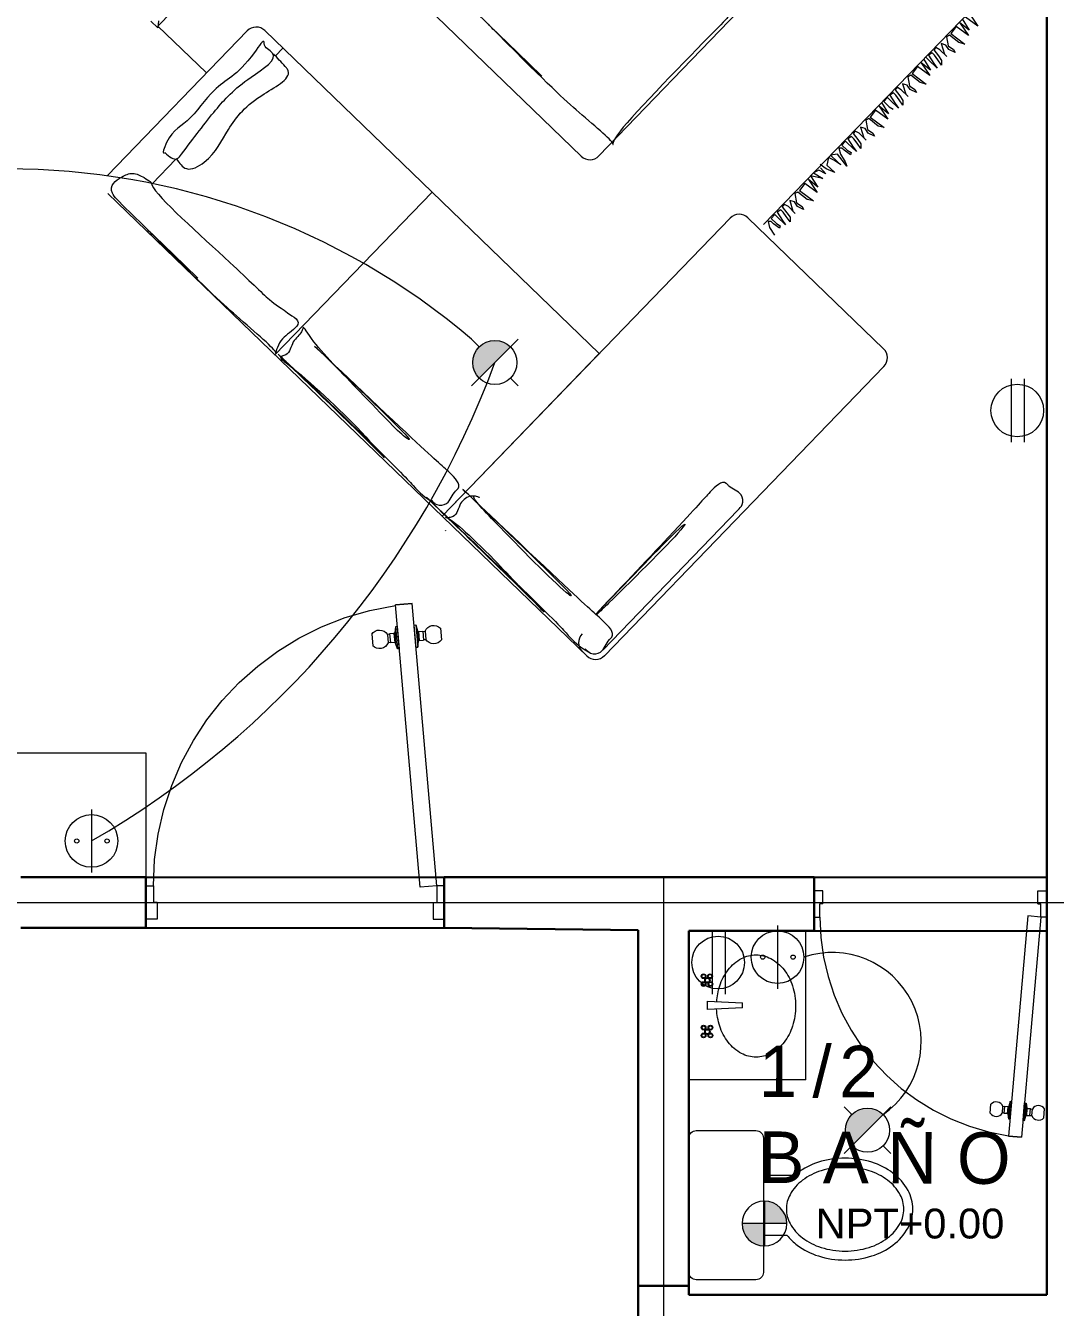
# Model space of a CAD drawing. Header units: millimetres. Extents: x 2787.4 to 2811.7, y 1328.5 to 1358.7.
# Drawn here: x 2796.727 to 2800.18, y 1337.041 to 1341.338 of the extents above; entities that cross this region are included whole.
import ezdxf
from ezdxf.enums import TextEntityAlignment as Align

# ---------------------------------------------------------------- set-up
doc = ezdxf.new("R2010")
doc.units = ezdxf.units.MM
for name, pattern in [('ACAD_ISO02W100', [15, 12, -3]), ('ACAD_ISO04W100', [30, 24, -3, 0, -3]), ('DASHED', [19.05, 12.7, -6.35]), ('DASHED2', [9.525, 6.35, -3.175])]:
    doc.linetypes.add(name, pattern=pattern)
doc.layers.get('0').update_dxf_attribs({"lineweight": 5})
for name, color, linetype, lineweight in [('0 NIVELES', 8, 'Continuous', 13), ('12-TEXTOS', 7, 'Continuous', 5), ('17-MUEBLES EXTERIORES B', 7, 'DASHED', 9), ('23- ILUMINACION', 32, 'Continuous', 5), ('5 CORTES', 7, 'Continuous', 9), ('7-EJES', 7, 'ACAD_ISO04W100', 5), ('8-MUEBLES', 7, 'Continuous', 9), ('MUROS', 7, 'Continuous', 30), ('PUERTAS', 251, 'Continuous', 9)]:
    doc.layers.add(name, color=color, linetype=linetype, lineweight=lineweight)
doc.layers.add('9-MUEBLES FIJOS', color=252, linetype='Continuous', lineweight=9, true_color=0x919191)
doc.layers.add('VANOS', color=253, linetype='ACAD_ISO02W100')
doc.styles.add('Annotative', font='arial.ttf')
doc.styles.add('Letreros', font='GOTHICI.TTF', dxfattribs={"height": 0.1})
doc.styles.add('ROMANS', font='arial.ttf', dxfattribs={"width": 0.8})

# ---------------------------------------------------------------- blocks, each defined once
blk = doc.blocks.new('WC')
for points in [[(90.2653, 49.9759, -0.414214), (90.2403, 49.9509), (89.7903, 49.9509, -0.414214), (89.7653, 49.9759), (89.7653, 50.1759, -0.414214), (89.7903, 50.2009), (90.2403, 50.2009, -0.414214), (90.2653, 50.1759)], [(90.1432, 49.6769, 0.075686), (90.1309, 49.7574, 0.08595), (90.0992, 49.8194, 0.106021), (90.0506, 49.8615, 0.126459), (90.0023, 49.8739, 0.126459), (89.9541, 49.8615, 0.106021), (89.9055, 49.8194, 0.08595), (89.8738, 49.7574, 0.075686), (89.8615, 49.6769, 0.075686), (89.8738, 49.5963, 0.08595), (89.9055, 49.5344, 0.106021), (89.9541, 49.4923, 0.126459), (90.0023, 49.4799, 0.126459), (90.0506, 49.4923, 0.106021), (90.0992, 49.5344, 0.08595), (90.1309, 49.5963, 0.075686)]]:
    blk.add_lwpolyline(points, format="xyb", close=True)
blk.add_lwpolyline([(89.9153, 49.9509), (89.9153, 49.8718, 0.066004), (89.8815, 49.8374, 0.08595), (89.8451, 49.7664, 0.075686), (89.8315, 49.6769, 0.075686), (89.8451, 49.5874, 0.08595), (89.8815, 49.5163, 0.106021), (89.9396, 49.466, 0.126459), (90.0023, 49.4499, 0.126459), (90.0651, 49.466, 0.106021), (90.1231, 49.5163, 0.08595), (90.1596, 49.5874, 0.075686), (90.1732, 49.6769, 0.075686), (90.1596, 49.7664, 0.08595), (90.1231, 49.8374, 0.016981), (90.1153, 49.8471), (90.1153, 49.9509)], format="xyb")
blk = doc.blocks.new('LAVABO')
at = {"ltscale": 10}
for p, q in [((88.6053, 49.6509), (88.6053, 50.2009)), ((88.6053, 50.2009), (89.3053, 50.2009)), ((89.3053, 50.2009), (89.3053, 49.6509)), ((88.6053, 49.6509), (89.3053, 49.6509))]:
    blk.add_line(p, q, dxfattribs=at)
for p, q in [((88.9436, 49.9487), (88.9362, 50.1137)), ((88.9362, 50.1137), (88.9745, 50.1137)), ((88.9745, 50.1137), (88.967, 49.9487)), ((88.9436, 49.9487), (88.967, 49.9487))]:
    blk.add_line(p, q)
for points in [[(89.1924, 49.885, -0.123569), (89.1752, 49.8165, -0.10559), (89.1221, 49.7537, -0.087283), (89.0467, 49.7141, -0.077647), (88.9524, 49.6994, -0.077647), (88.858, 49.7141, -0.087283), (88.7827, 49.7537, -0.10559), (88.7295, 49.8165, -0.123569), (88.7124, 49.885, -0.123569), (88.7295, 49.9534, -0.10559), (88.7827, 50.0162, -0.087283), (88.858, 50.0558, -0.066098), (88.9382, 50.0702, -0.077647)], [(88.9725, 50.0699, -0.061295), (89.0467, 50.0558, -0.087283), (89.1221, 50.0162, -0.10559), (89.1752, 49.9534, -0.123569), (89.1924, 49.885, -0.123569)]]:
    blk.add_lwpolyline(points, format="xyb")
for centre, radius in [((88.814, 50.1316), 0.011), ((88.814, 50.1316), 0.00819), ((88.8317, 50.1137), 0.0124), ((88.8317, 50.1137), 0.00954), ((88.8508, 50.1316), 0.011), ((88.8508, 50.1316), 0.00819), ((89.0554, 50.1316), 0.011), ((89.0554, 50.1316), 0.00819), ((89.0731, 50.1137), 0.0124), ((89.0731, 50.1137), 0.00954), ((89.0922, 50.1316), 0.011), ((89.0922, 50.1011), 0.011), ((89.0922, 50.1316), 0.00819), ((88.814, 50.0993), 0.011), ((88.814, 50.0993), 0.00819), ((88.8508, 50.0993), 0.011), ((88.8508, 50.0993), 0.00819), ((89.0554, 50.0993), 0.011), ((89.0554, 50.0993), 0.00819), ((89.0922, 50.1011), 0.00819)]:
    blk.add_circle(centre, radius)
blk = doc.blocks.new('PUERTA')
for p, q in [((8.4147, 1.6794), (8.4809, 2.4365)), ((8.4595, 1.6755), (8.5258, 2.4326)), ((8.4809, 2.4365), (8.5258, 2.4326)), ((8.5258, 2.4326), (8.4809, 2.4365)), ((8.471, 2.3787), (8.4658, 2.319)), ((8.471, 2.3787), (8.466, 2.363)), ((8.4758, 2.3782), (8.4706, 2.3186)), ((8.4758, 2.3782), (8.471, 2.3787)), ((8.5207, 2.3743), (8.5154, 2.3146)), ((8.5255, 2.3739), (8.5202, 2.3142)), ((8.5207, 2.3743), (8.5255, 2.3739)), ((8.5255, 2.3739), (8.5276, 2.3576)), ((8.4048, 2.3699), (8.4021, 2.3391)), ((8.446, 2.3619), (8.4441, 2.3398)), ((8.4503, 2.3393), (8.4441, 2.3398)), ((8.4522, 2.3614), (8.446, 2.3619)), ((8.4523, 2.3623), (8.4502, 2.3383)), ((8.4615, 2.3373), (8.4502, 2.3383)), ((8.4636, 2.3613), (8.4523, 2.3623)), ((8.4636, 2.3613), (8.4615, 2.3373)), ((8.466, 2.363), (8.4636, 2.3353)), ((8.466, 2.363), (8.4636, 2.3613)), ((8.5276, 2.3576), (8.5252, 2.3299)), ((8.5276, 2.3576), (8.5297, 2.3555)), ((8.5297, 2.3555), (8.5276, 2.3316)), ((8.5297, 2.3555), (8.5411, 2.3546)), ((8.5411, 2.3546), (8.539, 2.3306)), ((8.541, 2.3536), (8.5472, 2.3531)), ((8.5472, 2.3531), (8.5453, 2.3309)), ((8.5891, 2.3538), (8.5864, 2.323)), ((8.4636, 2.3353), (8.4615, 2.3373)), ((8.4658, 2.319), (8.4636, 2.3353)), ((8.4706, 2.3186), (8.4658, 2.319)), ((8.5154, 2.3146), (8.5202, 2.3142)), ((8.5202, 2.3142), (8.5252, 2.3299)), ((8.5252, 2.3299), (8.5276, 2.3316)), ((8.5276, 2.3316), (8.539, 2.3306)), ((8.539, 2.3315), (8.5453, 2.3309)), ((8.3947, 1.5894), (8.3947, 1.6794)), ((8.3947, 1.6794), (8.4147, 1.6794)), ((8.4147, 1.6794), (8.4595, 1.6755)), ((8.4147, 1.6794), (8.4147, 1.6344)), ((9.1747, 1.6794), (9.1747, 1.6344)), ((9.1947, 1.6794), (9.1747, 1.6794)), ((9.1947, 1.5894), (9.1947, 1.6794)), ((8.4247, 1.6344), (8.4147, 1.6344)), ((8.4247, 1.6344), (8.4247, 1.5894)), ((9.1647, 1.6344), (9.1647, 1.5894)), ((9.1647, 1.6344), (9.1747, 1.6344)), ((8.4247, 1.5894), (8.3947, 1.5894)), ((9.1647, 1.5894), (9.1947, 1.5894))]:
    blk.add_line(p, q)
at = {"linetype": 'DASHED2'}
blk.add_arc((8.4147, 1.6794), 0.76, 0, 81.6055, dxfattribs=at)
for centre, start, end in [((8.4229, 2.3528), 21.5551, 136.5334), ((8.4229, 2.3528), 213.4666, 328.4449), ((8.5684, 2.3401), 33.4666, 148.4449), ((8.5684, 2.3401), 201.5551, 316.5334)]:
    blk.add_arc(centre, 0.0249, start, end)
blk = doc.blocks.new('dkjkvjd{fd')
for p, q in [((2532.8023, 2916.6167, -2600), (2532.8023, 2921.0953, -2600)), ((2537.1451, 2918.721, -2600), (2537.1451, 2921.0953, -2600)), ((2537.1532, 2920.9542, -2600), (2537.2675, 2920.9297, -2600)), ((2537.145, 2920.8861, -2600), (2537.243, 2920.8616, -2600)), ((2537.2675, 2920.9297, -2600), (2537.1532, 2920.9134, -2600)), ((2537.243, 2920.8616, -2600), (2537.1532, 2920.8534, -2600)), ((2537.1532, 2920.8534, -2600), (2537.2675, 2920.8289, -2600)), ((2537.2675, 2920.8289, -2600), (2537.1532, 2920.8126, -2600)), ((2537.1532, 2920.8126, -2600), (2537.1613, 2920.7473, -2600)), ((2537.1613, 2920.7473, -2600), (2537.292, 2920.7637, -2600)), ((2537.292, 2920.7637, -2600), (2537.2512, 2920.7392, -2600)), ((2537.1613, 2920.731, -2600), (2537.1532, 2920.7065, -2600)), ((2537.1532, 2920.7065, -2600), (2537.2103, 2920.6658, -2600)), ((2537.2512, 2920.7392, -2600), (2537.1613, 2920.731, -2600)), ((2537.194, 2920.6576, -2600), (2537.1613, 2920.6413, -2600)), ((2537.2348, 2920.6494, -2600), (2537.194, 2920.6576, -2600)), ((2537.2103, 2920.6658, -2600), (2537.2593, 2920.6739, -2600)), ((2537.2838, 2920.6658, -2600), (2537.2348, 2920.6494, -2600)), ((2537.2593, 2920.6739, -2600), (2537.2838, 2920.6658, -2600)), ((2537.1858, 2920.6005, -2600), (2537.1532, 2920.5923, -2600)), ((2537.1532, 2920.5923, -2600), (2537.1532, 2920.5678, -2600)), ((2537.1532, 2920.5678, -2600), (2537.2103, 2920.5597, -2600)), ((2537.1613, 2920.6413, -2600), (2537.2348, 2920.6005, -2600)), ((2537.2593, 2920.6005, -2600), (2537.1858, 2920.6005, -2600)), ((2537.2103, 2920.5597, -2600), (2537.2512, 2920.5515, -2600)), ((2537.2348, 2920.6005, -2600), (2537.2593, 2920.6005, -2600)), ((2537.2512, 2920.5515, -2600), (2537.2757, 2920.527, -2600)), ((2537.145, 2920.4648, -2600), (2537.243, 2920.4403, -2600)), ((2537.1613, 2920.5434, -2600), (2537.1532, 2920.5107, -2600)), ((2537.1532, 2920.5107, -2600), (2537.2267, 2920.4944, -2600)), ((2537.1777, 2920.4862, -2600), (2537.1532, 2920.4862, -2600)), ((2537.1858, 2920.5434, -2600), (2537.1613, 2920.5434, -2600)), ((2537.2675, 2920.4862, -2600), (2537.1777, 2920.4862, -2600)), ((2537.2267, 2920.5352, -2600), (2537.1858, 2920.5434, -2600)), ((2537.2757, 2920.527, -2600), (2537.2267, 2920.5352, -2600)), ((2537.2267, 2920.4944, -2600), (2537.2675, 2920.4862, -2600)), ((2537.243, 2920.4403, -2600), (2537.1532, 2920.4322, -2600)), ((2537.1532, 2920.4322, -2600), (2537.2675, 2920.4077, -2600)), ((2537.2675, 2920.4077, -2600), (2537.1532, 2920.3914, -2600)), ((2537.1532, 2920.3914, -2600), (2537.1613, 2920.3261, -2600)), ((2537.1613, 2920.3098, -2600), (2537.1532, 2920.2853, -2600)), ((2537.1532, 2920.2853, -2600), (2537.2103, 2920.2445, -2600)), ((2537.1613, 2920.3261, -2600), (2537.292, 2920.3424, -2600)), ((2537.2512, 2920.3179, -2600), (2537.1613, 2920.3098, -2600)), ((2537.292, 2920.3424, -2600), (2537.2512, 2920.3179, -2600)), ((2537.1858, 2920.1792, -2600), (2537.1532, 2920.1711, -2600)), ((2537.1532, 2920.1711, -2600), (2537.1532, 2920.1466, -2600)), ((2537.194, 2920.2363, -2600), (2537.1613, 2920.22, -2600)), ((2537.1613, 2920.22, -2600), (2537.2348, 2920.1792, -2600)), ((2537.2593, 2920.1792, -2600), (2537.1858, 2920.1792, -2600)), ((2537.2348, 2920.2282, -2600), (2537.194, 2920.2363, -2600)), ((2537.2103, 2920.2445, -2600), (2537.2593, 2920.2527, -2600)), ((2537.2838, 2920.2445, -2600), (2537.2348, 2920.2282, -2600)), ((2537.2348, 2920.1792, -2600), (2537.2593, 2920.1792, -2600)), ((2537.2593, 2920.2527, -2600), (2537.2838, 2920.2445, -2600)), ((2537.1532, 2920.1466, -2600), (2537.2103, 2920.1384, -2600)), ((2537.1613, 2920.1221, -2600), (2537.1532, 2920.0895, -2600)), ((2537.1532, 2920.0895, -2600), (2537.2267, 2920.0731, -2600)), ((2537.1532, 2920.065, -2600), (2537.1532, 2920.0242, -2600)), ((2537.1777, 2920.065, -2600), (2537.1532, 2920.065, -2600)), ((2537.1858, 2920.1221, -2600), (2537.1613, 2920.1221, -2600)), ((2537.2675, 2920.065, -2600), (2537.1777, 2920.065, -2600)), ((2537.2267, 2920.1139, -2600), (2537.1858, 2920.1221, -2600)), ((2537.2103, 2920.1384, -2600), (2537.2512, 2920.1303, -2600)), ((2537.2757, 2920.1058, -2600), (2537.2267, 2920.1139, -2600)), ((2537.2267, 2920.0731, -2600), (2537.2675, 2920.065, -2600)), ((2537.2512, 2920.1303, -2600), (2537.2757, 2920.1058, -2600)), ((2537.145, 2920.0069, -2600), (2537.243, 2919.9824, -2600)), ((2537.1532, 2920.0242, -2600), (2537.2103, 2920.0242, -2600)), ((2537.243, 2919.9824, -2600), (2537.1532, 2919.9743, -2600)), ((2537.1532, 2919.9743, -2600), (2537.2675, 2919.9498, -2600)), ((2537.2103, 2920.0242, -2600), (2537.243, 2920.0323, -2600)), ((2537.2675, 2919.9498, -2600), (2537.1532, 2919.9335, -2600)), ((2537.1532, 2919.9335, -2600), (2537.1613, 2919.8682, -2600)), ((2537.1613, 2919.8682, -2600), (2537.292, 2919.8845, -2600)), ((2537.292, 2919.8845, -2600), (2537.2512, 2919.86, -2600)), ((2537.1613, 2919.8519, -2600), (2537.1532, 2919.8274, -2600)), ((2537.1532, 2919.8274, -2600), (2537.2103, 2919.7866, -2600)), ((2537.2512, 2919.86, -2600), (2537.1613, 2919.8519, -2600)), ((2537.194, 2919.7784, -2600), (2537.1613, 2919.7621, -2600)), ((2537.2348, 2919.7703, -2600), (2537.194, 2919.7784, -2600)), ((2537.2103, 2919.7866, -2600), (2537.2593, 2919.7948, -2600)), ((2537.2838, 2919.7866, -2600), (2537.2348, 2919.7703, -2600)), ((2537.2593, 2919.7948, -2600), (2537.2838, 2919.7866, -2600)), ((2535.8877, 2919.7516, -2600), (2535.8877, 2918.2293, -2600)), ((2537.1858, 2919.7213, -2600), (2537.1532, 2919.7132, -2600)), ((2537.1532, 2919.7132, -2600), (2537.1532, 2919.6887, -2600)), ((2537.1532, 2919.6887, -2600), (2537.2103, 2919.6805, -2600)), ((2537.1613, 2919.7621, -2600), (2537.2348, 2919.7213, -2600)), ((2537.2593, 2919.7213, -2600), (2537.1858, 2919.7213, -2600)), ((2537.2103, 2919.6805, -2600), (2537.2512, 2919.6724, -2600)), ((2537.2348, 2919.7213, -2600), (2537.2593, 2919.7213, -2600)), ((2537.1613, 2919.6642, -2600), (2537.1532, 2919.6316, -2600)), ((2537.1532, 2919.6316, -2600), (2537.2267, 2919.6153, -2600)), ((2537.1777, 2919.6071, -2600), (2537.1532, 2919.6071, -2600)), ((2537.1532, 2919.6071, -2600), (2537.1532, 2919.5663, -2600)), ((2537.1858, 2919.6642, -2600), (2537.1613, 2919.6642, -2600)), ((2537.2675, 2919.6071, -2600), (2537.1777, 2919.6071, -2600)), ((2537.2267, 2919.6561, -2600), (2537.1858, 2919.6642, -2600)), ((2537.2757, 2919.6479, -2600), (2537.2267, 2919.6561, -2600)), ((2537.2267, 2919.6153, -2600), (2537.2675, 2919.6071, -2600)), ((2537.2512, 2919.6724, -2600), (2537.2757, 2919.6479, -2600)), ((2537.1777, 2919.4929, -2600), (2537.145, 2919.4521, -2600)), ((2537.1532, 2919.5663, -2600), (2537.2103, 2919.5663, -2600)), ((2537.1695, 2919.55, -2600), (2537.1532, 2919.5337, -2600)), ((2537.1532, 2919.5337, -2600), (2537.194, 2919.5092, -2600)), ((2537.194, 2919.55, -2600), (2537.1695, 2919.55, -2600)), ((2537.292, 2919.4765, -2600), (2537.1777, 2919.4929, -2600)), ((2537.2512, 2919.5581, -2600), (2537.194, 2919.55, -2600)), ((2537.194, 2919.5092, -2600), (2537.2593, 2919.4929, -2600)), ((2537.2103, 2919.5663, -2600), (2537.243, 2919.5745, -2600)), ((2537.243, 2919.5745, -2600), (2537.2512, 2919.5581, -2600)), ((2537.2593, 2919.4929, -2600), (2537.292, 2919.4765, -2600)), ((2537.145, 2919.4521, -2600), (2537.2185, 2919.4521, -2600)), ((2537.194, 2919.4439, -2600), (2537.145, 2919.4276, -2600)), ((2537.145, 2919.4276, -2600), (2537.1777, 2919.3786, -2600)), ((2537.2512, 2919.4521, -2600), (2537.194, 2919.4439, -2600)), ((2537.2185, 2919.4521, -2600), (2537.2512, 2919.4521, -2600)), ((2537.194, 2919.3541, -2600), (2537.1368, 2919.346, -2600)), ((2537.1613, 2919.3082, -2600), (2537.145, 2919.2674, -2600)), ((2537.156, 2919.3296, -2600), (2537.2185, 2919.3245, -2600)), ((2537.2185, 2919.3245, -2600), (2537.1613, 2919.3082, -2600)), ((2537.1777, 2919.3786, -2600), (2537.2593, 2919.3786, -2600)), ((2537.2593, 2919.3786, -2600), (2537.194, 2919.3541, -2600)), ((2537.145, 2919.2674, -2600), (2537.2267, 2919.2837, -2600)), ((2537.2267, 2919.2837, -2600), (2537.145, 2919.2348, -2600)), ((2537.145, 2919.2348, -2600), (2537.243, 2919.2103, -2600)), ((2537.243, 2919.2103, -2600), (2537.1532, 2919.2021, -2600)), ((2537.1532, 2919.2021, -2600), (2537.2675, 2919.1776, -2600)), ((2537.2675, 2919.1776, -2600), (2537.1532, 2919.1613, -2600)), ((2537.1532, 2919.1613, -2600), (2537.1613, 2919.096, -2600)), ((2537.1613, 2919.096, -2600), (2537.292, 2919.1124, -2600)), ((2537.292, 2919.1124, -2600), (2537.2512, 2919.0879, -2600)), ((2537.1613, 2919.0797, -2600), (2537.1532, 2919.0552, -2600)), ((2537.1532, 2919.0552, -2600), (2537.2103, 2919.0144, -2600)), ((2537.2512, 2919.0879, -2600), (2537.1613, 2919.0797, -2600)), ((2537.194, 2919.0063, -2600), (2537.1613, 2918.99, -2600)), ((2537.2348, 2918.9981, -2600), (2537.194, 2919.0063, -2600)), ((2537.2103, 2919.0144, -2600), (2537.2593, 2919.0226, -2600)), ((2537.2838, 2919.0144, -2600), (2537.2348, 2918.9981, -2600)), ((2537.2593, 2919.0226, -2600), (2537.2838, 2919.0144, -2600)), ((2537.1858, 2918.9492, -2600), (2537.1532, 2918.941, -2600)), ((2537.1532, 2918.941, -2600), (2537.1532, 2918.9165, -2600)), ((2537.1532, 2918.9165, -2600), (2537.2103, 2918.9084, -2600)), ((2537.1613, 2918.99, -2600), (2537.2348, 2918.9492, -2600)), ((2537.2593, 2918.9492, -2600), (2537.1858, 2918.9492, -2600)), ((2537.2103, 2918.9084, -2600), (2537.2512, 2918.9002, -2600)), ((2537.2348, 2918.9492, -2600), (2537.2593, 2918.9492, -2600)), ((2537.2512, 2918.9002, -2600), (2537.2757, 2918.8757, -2600)), ((2537.1613, 2918.892, -2600), (2537.1532, 2918.8594, -2600)), ((2537.1532, 2918.8594, -2600), (2537.2267, 2918.8431, -2600)), ((2537.1532, 2918.8349, -2600), (2537.1532, 2918.7941, -2600)), ((2537.1777, 2918.8349, -2600), (2537.1532, 2918.8349, -2600)), ((2537.1858, 2918.892, -2600), (2537.1613, 2918.892, -2600)), ((2537.2675, 2918.8349, -2600), (2537.1777, 2918.8349, -2600)), ((2537.2267, 2918.8839, -2600), (2537.1858, 2918.892, -2600)), ((2537.2757, 2918.8757, -2600), (2537.2267, 2918.8839, -2600)), ((2537.2267, 2918.8431, -2600), (2537.2675, 2918.8349, -2600)), ((2537.1532, 2918.7941, -2600), (2537.2103, 2918.7941, -2600)), ((2537.1695, 2918.7778, -2600), (2537.1532, 2918.7615, -2600)), ((2537.1532, 2918.7615, -2600), (2537.194, 2918.737, -2600)), ((2537.194, 2918.7778, -2600), (2537.1695, 2918.7778, -2600)), ((2537.2512, 2918.786, -2600), (2537.194, 2918.7778, -2600)), ((2537.194, 2918.737, -2600), (2537.2593, 2918.7207, -2600)), ((2537.2103, 2918.7941, -2600), (2537.243, 2918.8023, -2600)), ((2537.243, 2918.8023, -2600), (2537.2512, 2918.786, -2600)), ((2538.4516, 2918.6764, -2600), (2537.0245, 2918.6764, -2600)), ((2536.9293, 2915.5367, -2600), (2536.9293, 2918.5813, -2600)), ((2538.5468, 2915.5367, -2600), (2538.5468, 2918.5813, -2600)), ((2534.2702, 2918.1341, -2600), (2535.7925, 2918.1341, -2600)), ((2533.409, 2917.1541, -2600), (2536.9293, 2917.1541, -2600)), ((2533.5993, 2917.0718, -2600), (2533.5993, 2917.1541, -2600)), ((2535.1692, 2917.1541, -2600), (2535.1692, 2915.4416, -2600)), ((2536.9293, 2915.4416, -2600), (2536.9293, 2917.1541, -2600)), ((2533.3139, 2915.5367, -2600), (2533.3139, 2917.059, -2600)), ((2538.5069, 2917.031, -2600), (2538.5069, 2915.5611, -2600)), ((2532.8106, 2916.6062, -2600), (2532.7371, 2916.6062, -2600)), ((2532.778, 2916.647, -2600), (2532.8106, 2916.6062, -2600)), ((2533.3091, 2916.6167, -2600), (2532.8023, 2916.6167, -2600)), ((2533.5993, 2915.727, -2600), (2533.5993, 2915.9868, -2600)), ((2533.409, 2915.4416, -2600), (2538.4516, 2915.4416, -2600))]:
    blk.add_line(p, q)
for centre, start, end in [((2537.0245, 2918.5813, -2600), 90, 180), ((2538.4516, 2918.5813, -2600), 0, 90), ((2535.7925, 2918.2293, -2600), 270, 0), ((2533.409, 2917.059, -2600), 90, 180), ((2538.4055, 2915.5367, -2600), 180, 270), ((2538.4516, 2915.5367, -2600), 270, 0)]:
    blk.add_arc(centre, 0.0951, start, end)
for points, knots in [([(2535.1553, 2918.3628, -2600), (2534.4043, 2918.3673, -2600), (2534.1744, 2918.3472, -2600), (2534.2003, 2918.5017, -2600), (2534.2255, 2919.6396, -2600), (2534.3099, 2919.6651, -2600), (2534.3842, 2919.6821, -2600), (2534.4264, 2919.6266, -2600), (2535.2383, 2919.6642, -2600), (2535.6062, 2919.6544, -2600), (2535.6702, 2919.6756, -2600), (2535.8615, 2919.7057, -2600), (2535.8618, 2919.5867, -2600), (2535.8505, 2918.4772, -2600), (2535.9016, 2918.3582, -2600), (2535.9216, 2918.386, -2600), (2535.5761, 2918.3593, -2600), (2535.2356, 2918.3493, -2600), (2534.6022, 2918.3638, -2600), (2534.591, 2918.3649, -2600)], [0, 0, 0, 0, 6.315463, 13.711476, 18.381082, 23.176673, 26.517304, 30.40041, 60.060628, 80.107047, 97.210483, 101.064663, 104.405987, 112.102237, 115.444122, 119.59944, 145.960865, 168.750941, 170.493637, 170.493637, 170.493637, 170.493637]), ([(2533.5057, 2915.9633, -2600), (2533.5502, 2915.966, -2600), (2533.6144, 2915.9699, -2600), (2533.5864, 2916.1818, -2600), (2533.5539, 2916.4583, -2600), (2533.5451, 2916.7347, -2600), (2533.6491, 2917.1186, -2600), (2533.4925, 2917.056, -2600), (2533.4427, 2917.113, -2600), (2533.5121, 2916.7661, -2600), (2533.4124, 2916.637, -2600), (2533.4879, 2916.2415, -2600), (2533.4171, 2916.0981, -2600), (2533.4969, 2915.9478, -2600), (2533.5057, 2915.9566, -2600)], [0, 0, 0, 0, 0.104488, 0.150714, 0.573198, 0.939627, 1.184321, 1.27708, 1.286424, 1.392084, 1.811276, 2.11924, 2.390713, 2.428085, 2.428085, 2.428085, 2.428085]), ([(2538.5069, 2917.031, -2600), (2538.5076, 2917.0491, -2600), (2538.5093, 2917.0928, -2600), (2538.4305, 2917.1542, -2600), (2538.3612, 2917.1094, -2600), (2538.2624, 2917.1219, -2600), (2538.2586, 2916.9454, -2600), (2538.27, 2916.8196, -2600), (2538.2783, 2915.9334, -2600), (2538.2803, 2915.7161, -2600)], [0, 0, 0, 0, 2.759594, 6.663044, 12.761803, 14.135534, 21.343052, 31.243355, 37.871672, 37.871672, 37.871672, 37.871672]), ([(2538.2812, 2915.7161, -2600), (2538.2801, 2915.9479, -2600), (2538.2776, 2916.7084, -2600), (2538.3136, 2916.6771, -2600), (2538.3004, 2916.0625, -2600), (2538.2896, 2915.7551, -2600), (2538.2878, 2915.7163, -2600)], [44.780933, 44.780933, 44.780933, 44.780933, 51.851986, 58.765598, 77.164785, 80.176661, 80.176661, 80.176661, 80.176661]), ([(2534.3447, 2915.4524, -2600), (2533.5938, 2915.4569, -2600), (2533.3638, 2915.4367, -2600), (2533.3898, 2915.5913, -2600), (2533.4308, 2915.6912, -2600), (2533.5152, 2915.7167, -2600), (2533.5895, 2915.7337, -2600), (2533.6317, 2915.6781, -2600), (2534.4436, 2915.7158, -2600), (2534.8829, 2915.706, -2600), (2534.9469, 2915.7271, -2600), (2535.1382, 2915.7573, -2600), (2535.1385, 2915.6383, -2600), (2535.1113, 2915.5668, -2600), (2535.1624, 2915.4478, -2600), (2535.1824, 2915.4755, -2600), (2534.7656, 2915.4489, -2600), (2534.4251, 2915.4389, -2600), (2533.7916, 2915.4533, -2600), (2533.7805, 2915.4544, -2600)], [0, 0, 0, 0, 6.315463, 13.711476, 18.381082, 23.176673, 26.517304, 30.40041, 60.060628, 80.107047, 97.210483, 101.064663, 104.405987, 112.102237, 115.444122, 119.59944, 145.960865, 168.750941, 170.493637, 170.493637, 170.493637, 170.493637]), ([(2536.7859, 2915.4723, -2600), (2536.804, 2915.4716, -2600), (2536.8476, 2915.4699, -2600), (2536.9091, 2915.5487, -2600), (2536.8643, 2915.618, -2600), (2536.8767, 2915.7168, -2600), (2536.7003, 2915.7206, -2600), (2536.5557, 2915.7076, -2600), (2534.7177, 2915.6919, -2600), (2536.3713, 2915.7054, -2600), (2536.3368, 2915.6656, -2600), (2536.0427, 2915.6829, -2600), (2535.3012, 2915.7028, -2600), (2535.1571, 2915.7555, -2600), (2535.2039, 2915.7099, -2600), (2535.1848, 2915.5993, -2600), (2535.2476, 2915.5275, -2600), (2535.1962, 2915.4435, -2600), (2535.3249, 2915.4725, -2600), (2535.9825, 2915.4926, -2600), (2536.3388, 2915.4461, -2600), (2536.3298, 2915.4637, -2600), (2534.7605, 2915.4604, -2600), (2536.3495, 2915.4722, -2600), (2536.6175, 2915.4558, -2600), (2536.7366, 2915.4495, -2600), (2536.8211, 2915.4742, -2600)], [0, 0, 0, 0, 2.759594, 6.663044, 12.761803, 14.135534, 21.343052, 31.243355, 41.417698, 51.851986, 58.765598, 77.164785, 89.086536, 96.581085, 100.265022, 105.598523, 111.528298, 113.007284, 118.56056, 138.086802, 150.218363, 163.126664, 167.245145, 175.761679, 185.661982, 194.551812, 194.551812, 194.551812, 194.551812]), ([(2538.4047, 2915.4723, -2600), (2538.4228, 2915.4716, -2600), (2538.4664, 2915.4699, -2600), (2538.5307, 2915.5487, -2600), (2538.4831, 2915.618, -2600), (2538.4955, 2915.7168, -2600), (2538.3191, 2915.7206, -2600), (2538.1745, 2915.7076, -2600), (2536.2223, 2915.6919, -2600), (2538.0853, 2915.7054, -2600), (2538.0508, 2915.6656, -2600), (2537.338, 2915.6829, -2600), (2536.9104, 2915.7028, -2600), (2537.0708, 2915.7555, -2600), (2536.9654, 2915.7099, -2600), (2536.9463, 2915.5993, -2600), (2537.0091, 2915.5275, -2600), (2536.9577, 2915.4435, -2600), (2536.9342, 2915.4725, -2600), (2537.2777, 2915.4926, -2600), (2538.0527, 2915.4461, -2600), (2538.0437, 2915.4637, -2600), (2536.2651, 2915.4604, -2600), (2538.0634, 2915.4722, -2600), (2538.2363, 2915.4558, -2600), (2538.3553, 2915.4495, -2600), (2538.4399, 2915.4742, -2600)], [0, 0, 0, 0, 2.759594, 6.663044, 12.761803, 14.135534, 21.343052, 31.243355, 41.417698, 51.851986, 58.765598, 77.164785, 89.086536, 96.581085, 100.265022, 105.598523, 111.528298, 113.007284, 118.56056, 138.086802, 150.218363, 163.126664, 167.245145, 175.761679, 185.661982, 194.551812, 194.551812, 194.551812, 194.551812])]:
    blk.add_open_spline(points, degree=3, knots=knots)
at = {"extrusion": (5.8298e-12, 1.2206e-12, -1)}
blk.add_open_spline([(2533.6016, 2915.9897, -2600), (2533.6405, 2915.9828, -2600), (2533.732, 2915.9665, -2600), (2533.8011, 2916.1869, -2600), (2533.7094, 2916.452, -2600), (2533.6934, 2916.7178, -2600), (2533.8156, 2917.0577, -2600), (2533.6715, 2917.0689, -2600), (2533.6206, 2917.071, -2600), (2533.5784, 2917.0727, -2600)], degree=3, knots=[0, 0, 0, 0, 0.105741, 0.249002, 0.555954, 0.938413, 1.195977, 1.222618, 1.35166, 1.35166, 1.35166, 1.35166], dxfattribs=at)
at = {"layer": '17-MUEBLES EXTERIORES B'}
for p, q in [((2537.0249, 2915.3803, -2595.0525), (2537.0215, 2915.3803, -2595.0525)), ((2537.0232, 2915.3802, -2595.0525), (2537.0215, 2915.3802, -2595.0525)), ((2537.0232, 2915.3801, -2595.0525), (2537.0215, 2915.3801, -2595.0525)), ((2537.0232, 2915.3801, -2595.0525), (2537.0215, 2915.3801, -2595.0525)), ((2537.0215, 2915.38, -2595.0525), (2537.0249, 2915.38, -2595.0525)), ((2537.0223, 2915.3803, -2595.0525), (2537.024, 2915.3803, -2595.0525)), ((2537.0223, 2915.3803, -2595.0525), (2537.0223, 2915.3802, -2595.0525)), ((2537.0223, 2915.3802, -2595.0525), (2537.024, 2915.3802, -2595.0525)), ((2537.0223, 2915.3802, -2595.0525), (2537.024, 2915.3802, -2595.0525)), ((2537.0232, 2915.3802, -2595.0525), (2537.0232, 2915.3801, -2595.0525)), ((2537.024, 2915.3803, -2595.0525), (2537.024, 2915.3802, -2595.0525))]:
    blk.add_line(p, q, dxfattribs=at)
blk = doc.blocks.new('NIVEL 2')
h = blk.add_hatch(color=2)
edge = h.paths.add_edge_path()
edge.add_ellipse((0, 0), major_axis=(0.053, 0.053), ratio=1, start_angle=45, end_angle=135)
edge.add_line((-0.075, 0), (0, 0))
edge.add_line((0, 0), (0, 0.075))
edge = h.paths.add_edge_path()
edge.add_line((0.075, 0), (0, 0))
edge.add_line((0, 0), (0, -0.075))
edge.add_ellipse((0, 0), major_axis=(0.053, 0.053), ratio=1, start_angle=225, end_angle=315)
at = {"color": 1}
for p, q in [((0, 0.075), (0, -0.075)), ((-0.075, 0), (0.075, 0))]:
    blk.add_line(p, q, dxfattribs=at)
blk.add_circle((0, 0), 0.075, dxfattribs=at)
at = {"color": 1, "style": 'ROMANS', "text_generation_flag": 6}
blk.add_attdef('NIVEL', text='', height=0.1, rotation=180, dxfattribs=at).set_placement((-0.125, 0), align=Align.MIDDLE_RIGHT)
blk = doc.blocks.new('CONTACTO')
at = {"layer": '23- ILUMINACION'}
for p, q in [((426.7723, 175.7655), (426.7723, 175.5537)), ((426.8159, 175.7655), (426.8159, 175.5537))]:
    blk.add_line(p, q, dxfattribs=at)
blk.add_circle((426.7926, 175.6595), 0.0883, dxfattribs=at)
blk = doc.blocks.new('salidaaaaaaaaaa spot')
at = {"layer": '23- ILUMINACION', "transparency": 33554687}
h = blk.add_hatch(color=256, dxfattribs=at)
h.dxf.hatch_style = 1
h.paths.add_polyline_path([(956220.8938, 306855.6581, 0.668179), (956220.7676, 306855.6058, 0.198912), (956220.7892, 306855.5536)])
at = {"layer": '23- ILUMINACION'}
for p, q in [((956220.7635, 306855.6838), (956220.7892, 306855.6581)), ((956220.7635, 306855.5279), (956220.9195, 306855.6838)), ((956220.8938, 306855.5536), (956220.9195, 306855.5279))]:
    blk.add_line(p, q, dxfattribs=at)
blk.add_circle((956220.8415, 306855.6058), 0.0739, dxfattribs=at)
blk = doc.blocks.new('APAGADOR SIMPLE')
at = {"layer": '23- ILUMINACION'}
blk.add_line((421.94, 173.706), (421.94, 173.4942), dxfattribs=at)
for centre, radius in [((421.94, 173.5999), 0.0883), ((421.8905, 173.5999), 0.00716), ((421.9921, 173.5999), 0.00716)]:
    blk.add_circle(centre, radius, dxfattribs=at)

msp = doc.modelspace()

# ---------------------------------------------------------------- linework, layer by layer
at = {"layer": '23- ILUMINACION'}
for centre, radius, start, end in [((2796.669, 1338.4577), 2.3999, 49.6478, 130.5016), ((2795.415, 1341.2701), 3.0748, 299.9119, 339.8057), ((2799.4316, 1337.9323), 0.2985, 304.8585, 108.5555)]:
    msp.add_arc(centre, radius, start, end, dxfattribs=at)
at = {"layer": '7-EJES', "ltscale": 0.5}
msp.add_line((2789.7854, 1338.3987), (2801.0159, 1338.3987), dxfattribs=at)
msp.add_lwpolyline([(2798.8659, 1338.4837), (2798.8659, 1332.2769)], dxfattribs=at)
at = {"layer": '8-MUEBLES'}
for p, q in [((2793.6729, 1338.8999), (2797.1309, 1338.8999)), ((2797.1309, 1338.8999), (2797.1309, 1338.4837))]:
    msp.add_line(p, q, dxfattribs=at)
at = {"layer": 'MUROS'}
for p, q in [((2800.1509, 1337.0837), (2800.1509, 1341.6937)), ((2796.7109, 1338.4837), (2797.1309, 1338.4837)), ((2797.1309, 1338.4837), (2797.1309, 1338.3137)), ((2798.1309, 1338.4837), (2798.1309, 1338.3137)), ((2798.1309, 1338.4837), (2799.3709, 1338.4837)), ((2799.3709, 1338.4837), (2799.3709, 1338.3037)), ((2796.7109, 1338.3137), (2797.1309, 1338.3137)), ((2798.1309, 1338.3137), (2798.7809, 1338.3057)), ((2798.7809, 1338.3057), (2798.7809, 1336.9137)), ((2799.3709, 1338.3037), (2798.9509, 1338.3037)), ((2798.9509, 1338.3037), (2798.9509, 1337.0837)), ((2798.7809, 1337.1137), (2798.9509, 1337.1137)), ((2798.9509, 1337.0837), (2800.1509, 1337.0837))]:
    msp.add_line(p, q, dxfattribs=at)
at = {"layer": 'VANOS'}
for p, q in [((2797.1309, 1338.4837), (2798.1309, 1338.4837)), ((2799.3709, 1338.4837), (2800.1509, 1338.4837)), ((2797.1309, 1338.3137), (2798.1309, 1338.3137)), ((2799.3709, 1338.3037), (2800.1509, 1338.3037))]:
    msp.add_line(p, q, dxfattribs=at)

# ---------------------------------------------------------------- block references
at = {"layer": '0 NIVELES'}
ref = msp.add_blockref('NIVEL 2', (2799.2045, 1337.3222), dxfattribs=dict(at, xscale=-1))
ref.add_attrib('NIVEL', 'NPT+0.00', dxfattribs={"layer": '0', "color": 1, "height": 0.1, "style": 'Annotative'}).set_placement((2800.0088, 1337.3222), align=Align.MIDDLE_RIGHT)
at = {"layer": '23- ILUMINACION'}
for p in [(-953422.5407, -305515.3972), (-953421.2916, -305517.9708)]:
    msp.add_blockref('salidaaaaaaaaaa spot', p, dxfattribs=at)
at = {"layer": '5 CORTES'}
for name, p in [('CONTACTO', (2373.2597, 1164.3884)), ('APAGADOR SIMPLE', (2375.0084, 1165.0048)), ('CONTACTO', (2372.2567, 1162.5376)), ('APAGADOR SIMPLE', (2377.3083, 1164.6154))]:
    msp.add_blockref(name, p, dxfattribs=at)
at = {"layer": '8-MUEBLES', "xscale": 0.4427415856846934, "yscale": 0.4427415856846934, "zscale": 0.4427415856846934, "rotation": 315.9967149187784}
msp.add_blockref('dkjkvjd{fd', (1093.494, 1191.5194, 1151.1281), dxfattribs=at)
at = {"layer": '9-MUEBLES FIJOS', "xscale": 0.7142857142857114, "yscale": 0.7142857142857114, "zscale": 0.7142857142857114, "rotation": 90.00000000000003}
msp.add_blockref('LAVABO', (2834.8087, 1274.5141), dxfattribs=at)
at = {"layer": '9-MUEBLES FIJOS', "rotation": 90.00000000000003}
msp.add_blockref('WC', (2849.1518, 1247.3683), dxfattribs=at)
at = {"layer": 'PUERTAS', "xscale": -1.249999618530398, "yscale": 1.249999618530398, "zscale": 1.249999618530398}
msp.add_blockref('PUERTA', (2808.6243, 1336.3556), dxfattribs=at)
at = {"layer": 'PUERTAS', "xscale": 0.9749997024537101, "yscale": 0.9749997024537101, "zscale": 0.9749997024537101, "rotation": 180}
msp.add_blockref('PUERTA', (2808.3357, 1339.9872), dxfattribs=at)

# ---------------------------------------------------------------- texts
at = {"layer": '12-TEXTOS', "insert": (2799.1861, 1337.9192), "char_height": 0.172833, "width": 0.98781, "attachment_point": 1, "rotation": 359.7804, "style": 'Letreros'}
msp.add_mtext('\\A1;{\\fCentury Gothic|b0|i0|c0|p34;\\T1.4;1/2\\PBAÑO}', dxfattribs=at)

doc.saveas('drawing.dxf')
